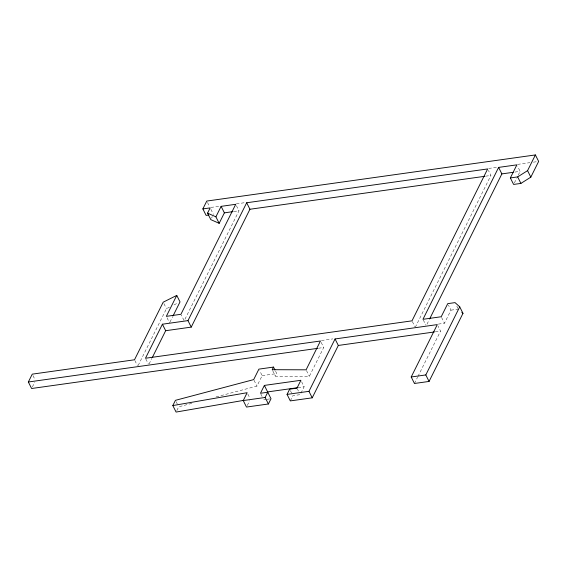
<?xml version="1.0" encoding="UTF-8"?>
<svg xmlns="http://www.w3.org/2000/svg" width="567" height="567" viewBox="0 0 567 567"><rect width="100%" height="100%" fill="white"/><g stroke="black" fill="none" stroke-linecap="round" stroke-linejoin="round"><path stroke-width="0.43" stroke-dasharray="2.83 2.13" d="M32.39 386.928L34.736 382.215M138.15 365.502L166.457 308.675L169.469 307.165M211.555 218.125L212.306 216.629M149.1 363.964L151.864 358.422M169.965 322.07L172.673 316.641M236.446 205.743L238.983 210.796L184.19 320.802L181.291 315.025M176.826 410.572L178.69 406.83L192.298 403.222M247.283 405.483L249.629 400.77M216.112 396.914L256.936 386.106L262.152 375.63L259.622 370.57M321.177 342.447L323.707 347.5L309.355 376.311L275.456 376.197L276.76 373.575L275.314 370.69M290.311 400.904L292.926 395.667L300.226 394.646L304.139 386.786L301.609 381.733M415.257 327.343L490.923 175.437L488.393 170.383M426.994 324.225L429.361 319.476M414.456 383.483L417.574 377.225M417.964 376.445L440.552 331.1L438.022 326.046M438.376 324.097L444.464 323.247L450.985 310.149L448.454 305.096M514.375 182.893L516.679 178.272M518.21 175.189L520.13 171.34L517.6 166.287M173.991 304.911L177.762 303.026M210.91 207.43L219.67 206.204M236.326 203.865L245.086 202.632M488.697 168.442L496.586 167.336M517.621 164.38L529.89 162.658M533.391 162.169L536.899 161.68M233.824 211.519L238.983 210.796M485.664 176.174L490.923 175.437M514.914 172.07L520.13 171.34M450.985 310.149L458.292 309.121L460.05 310.702M321.439 340.512L332.836 338.91M318.448 348.237L323.707 347.5M435.307 331.837L440.552 331.1M262.152 375.63L276.76 373.575M298.051 387.644L304.139 386.786M263.712 399.77L266.15 399.423M266.958 399.31L271.019 398.743M456.846 306.237L457.93 308.398M441.573 317.47L444.464 323.247M423.315 320.029L425.845 325.082M412.358 321.567L414.895 326.62M306.463 370.534L309.355 376.311M207.501 202.497L209.67 206.835M210.889 209.329L213.419 214.383M297.335 388.87L298.419 391.032M290.389 390.613L292.203 394.221M272.564 370.421L275.456 376.197M254.044 380.329L256.936 386.106M260.82 393.994L262.989 398.325M247.878 394.143L250.054 398.473M163.927 303.614L166.457 308.675M167.052 317.796L169.583 322.85M176.16 401.776L177.967 405.384M145.818 358.975L148.348 364.035M134.861 360.513L137.391 365.566M32.985 375.588L35.154 379.918"/><path stroke-width="0.85" d="M317.57 348.365L31.603 388.501L28.35 382.002L32.262 374.142L134.499 359.79L163.204 302.176L176.762 295.4L180.023 301.899L173.063 315.869M208.557 215.07L206.119 215.41L202.866 208.911L206.778 201.058L535.397 154.933L538.65 161.432L530.825 177.145L520.91 183.41L513.61 184.431L510.357 177.932L516.877 164.841L498.62 167.4L422.954 319.306L441.211 316.747L447.732 303.65L455.032 302.622L459.731 306.839L462.984 313.338L429.063 381.435L414.456 383.483L411.203 376.984L437.299 324.6L335.062 338.953L308.965 391.329L312.219 397.828L290.311 400.904L287.058 394.405L289.666 389.168L296.973 388.147L300.886 380.287L264.371 385.411L260.459 393.271L267.759 392.244L271.019 398.743L268.404 403.98L246.496 407.056L243.243 400.557L247.155 392.697L172.829 405.568L176.082 412.067L243.498 400.394M176.762 295.4L166.329 316.351L180.93 314.302L235.723 204.297L221.123 206.353L224.376 212.852L219.16 223.327L210.811 219.627L207.557 213.128L210.166 207.883L202.866 208.911M187.975 320.617L162.417 324.211L145.457 358.252L411.996 320.844L487.663 168.938L246.68 202.759L187.975 320.617L191.228 327.116L165.67 330.71L152.261 357.628M219.16 223.327L215.899 216.828L221.123 206.353M191.228 327.116L249.934 209.258L246.68 202.759M172.829 405.568L175.437 400.33L253.683 379.607L258.899 369.131L273.507 367.076L274.952 369.967M273.507 367.076L272.203 369.698L306.102 369.812L320.454 341.001L28.35 382.002M268.404 403.98L265.15 397.481L267.759 392.244M312.219 397.828L338.315 345.452L335.062 338.953M429.758 318.689L501.873 173.899L498.62 167.4M429.063 381.435L425.81 374.936L459.731 306.839M510.357 177.932L517.657 176.911L527.565 170.646L535.397 154.933M224.376 212.852L232.966 211.64M249.934 209.258L484.785 176.302M501.873 173.899L513.178 172.311M338.315 345.452L434.435 331.957M297.186 387.764L267.624 391.91L264.371 385.411M243.243 400.557L265.15 397.481M287.058 394.405L308.965 391.329M411.203 376.984L425.81 374.936M207.557 213.128L215.899 216.828M461.807 312.282L462.984 313.338M527.565 170.646L530.825 177.145M517.657 176.911L520.91 183.41M162.417 324.211L165.67 330.71"/></g></svg>
